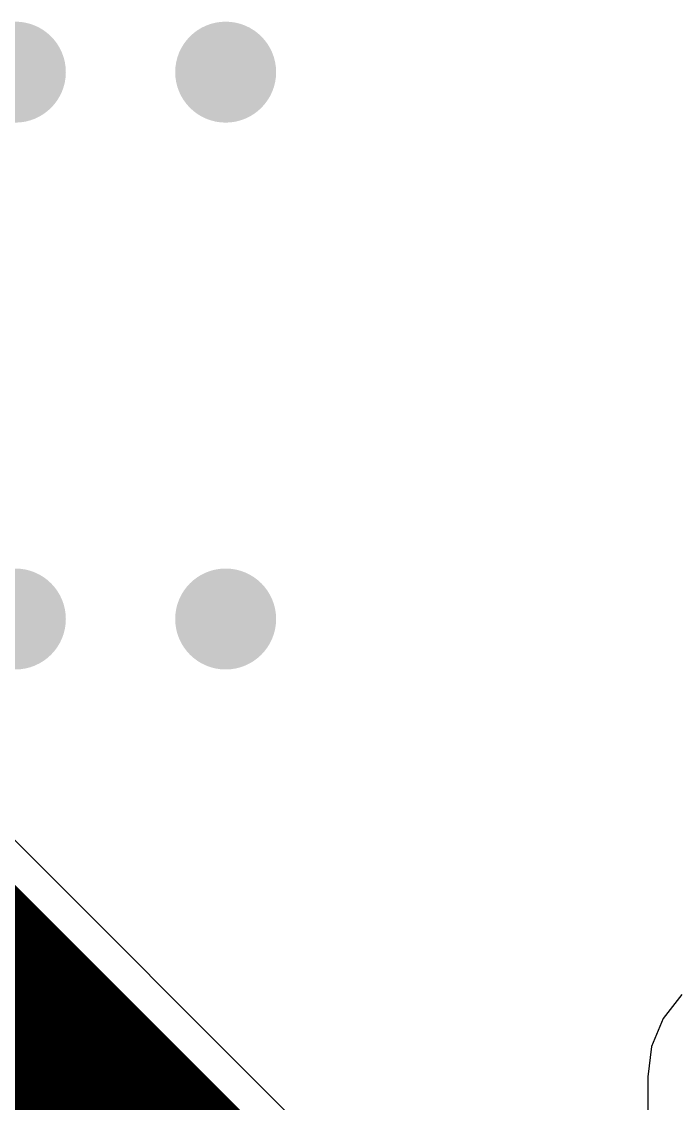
# Model space of a CAD drawing. Header units: inches. Extents: x 0 to 12.4, y -0.6 to 2.2.
# Drawn here: x 0.6718 to 0.8251, y 0.9503 to 1.2034 of the extents above; entities that cross this region are included whole.
import ezdxf

# ---------------------------------------------------------------- set-up
doc = ezdxf.new("R2010")
doc.units = ezdxf.units.IN
doc.header["$MEASUREMENT"] = 0
doc.layers.add('Dimension', color=6, linetype='Continuous')
doc.layers.add('Top Layer', color=1, linetype='Continuous')

msp = doc.modelspace()

# ---------------------------------------------------------------- hatches: boundary and pattern name
at = {"layer": 'Dimension'}
h = msp.add_hatch(color=6, dxfattribs=at)
edge = h.paths.add_edge_path()
edge.add_arc((0.67037, 1.19161), 0.01181, 0, 360)
h = msp.add_hatch(color=6, dxfattribs=at)
edge = h.paths.add_edge_path()
edge.add_arc((0.71958, 1.19161), 0.01181, 0, 360)
h = msp.add_hatch(color=6, dxfattribs=at)
edge = h.paths.add_edge_path()
edge.add_arc((0.67037, 1.06366), 0.01181, 0, 360)
h = msp.add_hatch(color=6, dxfattribs=at)
edge = h.paths.add_edge_path()
edge.add_arc((0.71958, 1.06366), 0.01181, 0, 360)

# ---------------------------------------------------------------- linework, layer by layer
at = {"layer": 'Top Layer'}
for p, q in [((0.78405, 0.89805), (0.54968, 1.13243)), ((0.82631, 0.97583), (0.82198, 0.97018)), ((0.82198, 0.97018), (0.81926, 0.96362)), ((0.81926, 0.96362), (0.81834, 0.95657)), ((0.81834, 0.95657), (0.81834, 0.68643))]:
    msp.add_line(p, q, dxfattribs=at)
msp.add_lwpolyline([(0.51283, 1.11717, 0.05906, 0.05906, 0), (0.758, 0.872, 0.05906, 0.05906, 0)], format="xyseb", dxfattribs=at)

doc.saveas('drawing.dxf')
